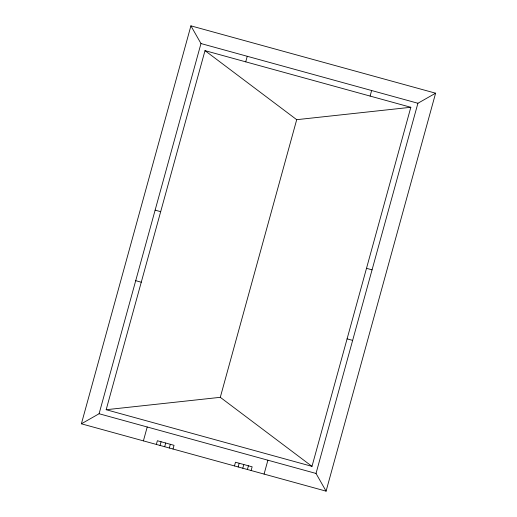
<?xml version="1.0" encoding="UTF-8"?>
<svg xmlns="http://www.w3.org/2000/svg" width="517" height="517" viewBox="0 0 517 517"><rect width="100%" height="100%" fill="white"/><g stroke="black" fill="none" stroke-linecap="round" stroke-linejoin="round"><path stroke-width="0.78" d="M81.389 423.804L190.915 25.85L435.611 93.196L326.085 491.15L81.389 423.804L99.09 413.742L316.023 473.449L326.085 491.15M99.09 413.742L200.977 43.551L190.915 25.85M106.172 409.716L205.003 50.634L410.828 107.284L311.997 466.366L106.172 409.716L220.294 397.321L311.997 466.366M245.724 61.84L247.249 56.288M143.396 440.872L147.216 426.99M156.354 444.439L157.375 440.736L174.029 445.318L173.014 449.021M160.057 445.454L161.071 441.751M164.684 446.727L165.698 443.024M169.311 448L170.326 444.303M220.294 397.321L296.706 119.679L410.828 107.284M234.466 465.933L235.481 462.23L252.141 466.819L251.12 470.515M238.163 466.954L239.184 463.251M242.79 468.228L243.811 464.524M247.417 469.501L248.438 465.798M264.077 474.083L267.896 460.201M370.107 96.072L371.633 90.52M316.023 473.449L417.91 103.258L435.611 93.196M200.977 43.551L417.91 103.258M155.126 210.141L160.684 211.666M366.508 268.317L372.059 269.842M135.713 280.679L141.264 282.211M347.094 338.861L352.646 340.386M205.003 50.634L296.706 119.679"/></g></svg>
